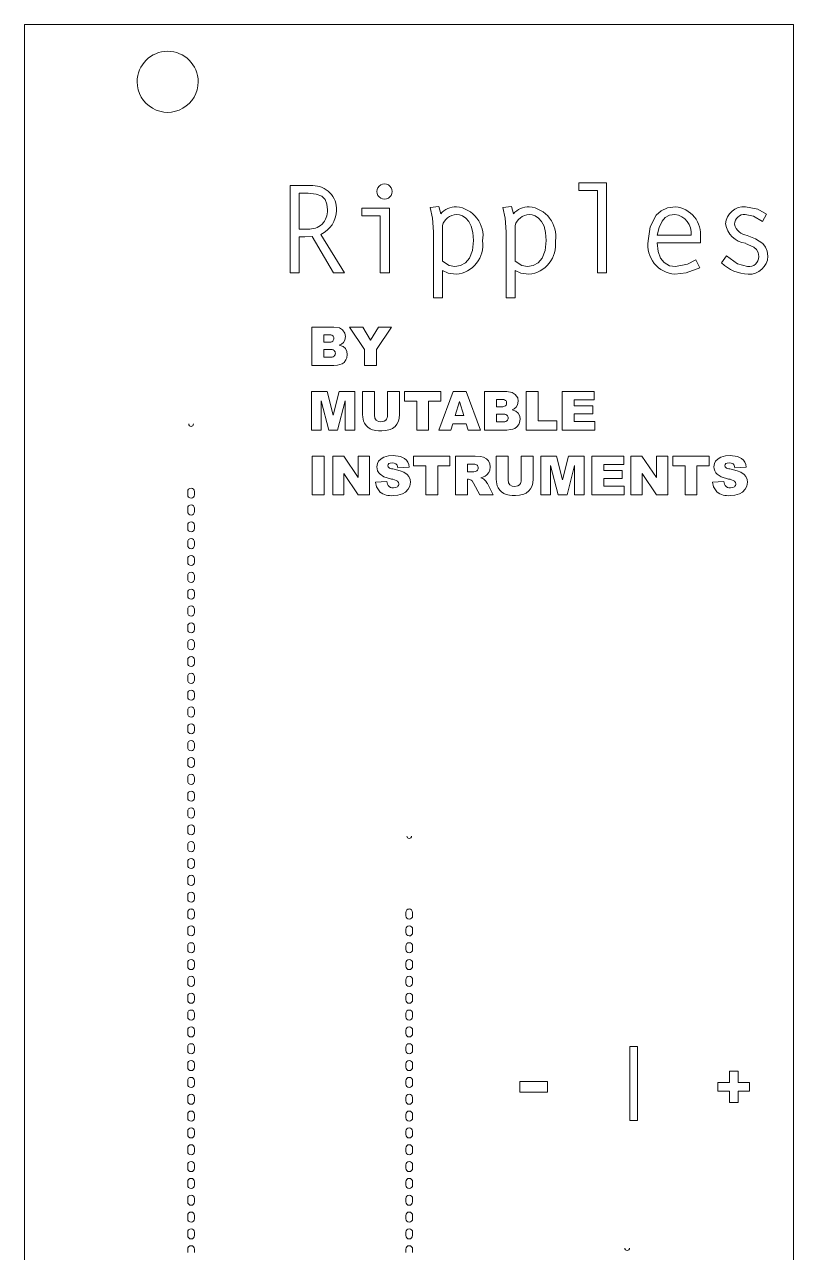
# Model space of a CAD drawing. Header units: millimetres. Extents: x 85 to 125, y -208 to -80.
# Drawn here: x 84.8 to 125.1, y -144.2 to -79.8 of the extents above; entities that cross this region are included whole.
import ezdxf

# ---------------------------------------------------------------- set-up
doc = ezdxf.new("R2010")
doc.units = ezdxf.units.MM

msp = doc.modelspace()

# ---------------------------------------------------------------- linework, layer by layer
at = {"color": 7, "linetype": 'Continuous', "lineweight": 15}
for p, q in [((84.806, -208.329), (84.806, -79.826)), ((84.806, -79.826), (125.107, -79.826)), ((125.107, -79.826), (125.107, -208.329)), ((113.865, -88.126), (115.307, -88.126)), ((113.865, -88.526), (113.865, -88.126)), ((115.307, -88.126), (115.307, -92.839)), ((98.721, -88.266), (99.908, -88.266)), ((98.721, -92.839), (98.721, -88.266)), ((99.197, -88.666), (99.197, -90.54)), ((99.667, -88.666), (99.197, -88.666)), ((114.831, -88.526), (113.865, -88.526)), ((114.831, -92.839), (114.831, -88.526)), ((106.067, -89.416), (106.518, -89.359)), ((106.518, -89.359), (106.62, -89.752)), ((109.878, -89.416), (110.328, -89.359)), ((110.328, -89.359), (110.43, -89.752)), ((102.486, -89.441), (103.928, -89.441)), ((102.486, -89.841), (102.486, -89.441)), ((103.451, -89.841), (102.486, -89.841)), ((103.451, -92.839), (103.451, -89.841)), ((103.928, -89.441), (103.928, -92.839)), ((123.695, -89.765), (123.486, -90.152)), ((99.197, -90.54), (99.648, -90.54)), ((106.232, -94.141), (106.232, -90.692)), ((106.709, -90.362), (106.709, -92.23)), ((110.043, -94.141), (110.043, -90.692)), ((110.519, -90.362), (110.519, -92.23)), ((99.197, -90.946), (99.197, -92.839)), ((100.995, -92.839), (99.883, -90.934)), ((100.34, -90.826), (101.572, -92.839)), ((117.961, -90.864), (119.752, -90.864)), ((120.229, -91.264), (117.967, -91.264)), ((120.229, -91.004), (120.229, -91.264)), ((121.339, -92.318), (121.599, -91.937)), ((119.993, -92.147), (120.197, -92.572)), ((99.197, -92.839), (98.721, -92.839)), ((101.572, -92.839), (100.995, -92.839)), ((103.928, -92.839), (103.451, -92.839)), ((106.709, -92.712), (106.709, -94.141)), ((110.519, -92.712), (110.519, -94.141)), ((115.307, -92.839), (114.831, -92.839)), ((106.709, -94.141), (106.232, -94.141)), ((110.519, -94.141), (110.043, -94.141)), ((99.855, -97.694), (99.855, -95.674)), ((99.855, -95.674), (101.024, -95.674)), ((101.845, -95.674), (102.539, -95.674)), ((102.632, -96.848), (101.845, -95.674)), ((102.539, -95.674), (102.945, -96.356)), ((102.945, -96.356), (103.353, -95.674)), ((104.043, -95.674), (103.258, -96.848)), ((103.353, -95.674), (104.043, -95.674)), ((100.485, -96.083), (100.485, -96.466)), ((100.761, -96.083), (100.485, -96.083)), ((100.485, -96.466), (100.756, -96.466)), ((100.485, -96.851), (100.485, -97.26)), ((100.802, -96.851), (100.485, -96.851)), ((102.632, -97.694), (102.632, -96.848)), ((103.258, -96.848), (103.258, -97.694)), ((100.933, -97.694), (99.855, -97.694)), ((100.485, -97.26), (100.803, -97.26)), ((103.258, -97.694), (102.632, -97.694)), ((99.847, -101.081), (99.847, -99.061)), ((99.847, -99.061), (100.668, -99.061)), ((100.668, -99.061), (100.985, -100.29)), ((100.985, -100.29), (101.299, -99.061)), ((101.299, -99.061), (102.119, -99.061)), ((102.119, -99.061), (102.119, -101.081)), ((102.519, -99.061), (103.142, -99.061)), ((102.519, -100.264), (102.519, -99.061)), ((103.142, -99.061), (103.142, -100.293)), ((103.832, -99.061), (104.455, -99.061)), ((103.832, -100.293), (103.832, -99.061)), ((104.455, -99.061), (104.455, -100.264)), ((104.727, -99.061), (106.624, -99.061)), ((104.727, -99.56), (104.727, -99.061)), ((106.512, -101.081), (107.272, -99.061)), ((106.624, -99.061), (106.624, -99.56)), ((107.272, -99.061), (107.952, -99.061)), ((107.952, -99.061), (108.712, -101.081)), ((108.912, -99.061), (110.08, -99.061)), ((108.912, -101.081), (108.912, -99.061)), ((111.105, -99.061), (111.73, -99.061)), ((111.105, -101.081), (111.105, -99.061)), ((111.73, -99.061), (111.73, -100.584)), ((112.986, -101.081), (112.986, -99.061)), ((112.986, -99.061), (114.659, -99.061)), ((114.659, -99.061), (114.659, -99.492)), ((100.358, -99.54), (100.358, -101.081)), ((100.751, -101.081), (100.358, -99.54)), ((101.608, -99.54), (101.214, -101.081)), ((101.608, -101.081), (101.608, -99.54)), ((105.363, -99.56), (104.727, -99.56)), ((105.363, -101.081), (105.363, -99.56)), ((105.987, -99.56), (105.987, -101.081)), ((106.624, -99.56), (105.987, -99.56)), ((107.604, -99.584), (107.384, -100.311)), ((107.827, -100.311), (107.604, -99.584)), ((109.541, -99.47), (109.541, -99.853)), ((109.817, -99.47), (109.541, -99.47)), ((113.612, -99.492), (113.612, -99.813)), ((114.659, -99.492), (113.612, -99.492)), ((107.384, -100.311), (107.827, -100.311)), ((109.541, -99.853), (109.813, -99.853)), ((109.541, -100.238), (109.541, -100.647)), ((109.858, -100.238), (109.541, -100.238)), ((113.612, -99.813), (114.584, -99.813)), ((113.612, -100.225), (113.612, -100.623)), ((114.584, -100.225), (113.612, -100.225)), ((114.584, -99.813), (114.584, -100.225)), ((107.248, -100.748), (107.15, -101.081)), ((107.957, -100.748), (107.248, -100.748)), ((108.058, -101.081), (107.957, -100.748)), ((109.541, -100.647), (109.86, -100.647)), ((111.73, -100.584), (112.704, -100.584)), ((112.704, -100.584), (112.704, -101.081)), ((113.612, -100.623), (114.69, -100.623)), ((114.69, -100.623), (114.69, -101.081)), ((100.358, -101.081), (99.847, -101.081)), ((101.214, -101.081), (100.751, -101.081)), ((102.119, -101.081), (101.608, -101.081)), ((105.987, -101.081), (105.363, -101.081)), ((107.15, -101.081), (106.512, -101.081)), ((108.712, -101.081), (108.058, -101.081)), ((109.989, -101.081), (108.912, -101.081)), ((112.704, -101.081), (111.105, -101.081)), ((114.69, -101.081), (112.986, -101.081)), ((99.879, -102.447), (100.504, -102.447)), ((99.879, -104.468), (99.879, -102.447)), ((100.504, -102.447), (100.504, -104.468)), ((100.956, -102.447), (101.539, -102.447)), ((100.956, -104.468), (100.956, -102.447)), ((101.539, -102.447), (102.3, -103.565)), ((102.3, -102.447), (102.888, -102.447)), ((102.3, -103.565), (102.3, -102.447)), ((102.888, -102.447), (102.888, -104.468)), ((105.199, -102.447), (107.097, -102.447)), ((105.199, -102.946), (105.199, -102.447)), ((107.097, -102.447), (107.097, -102.946)), ((107.387, -102.447), (108.428, -102.447)), ((107.387, -104.468), (107.387, -102.447)), ((108.014, -102.855), (108.014, -103.266)), ((108.289, -102.855), (108.014, -102.855)), ((109.528, -102.447), (110.15, -102.447)), ((109.528, -103.651), (109.528, -102.447)), ((110.15, -102.447), (110.15, -103.68)), ((110.841, -102.447), (111.464, -102.447)), ((110.841, -103.68), (110.841, -102.447)), ((111.464, -102.447), (111.464, -103.651)), ((111.87, -102.447), (112.691, -102.447)), ((111.87, -104.468), (111.87, -102.447)), ((112.381, -102.927), (112.381, -104.468)), ((112.775, -104.468), (112.381, -102.927)), ((112.691, -102.447), (113.008, -103.677)), ((113.008, -103.677), (113.322, -102.447)), ((113.631, -102.927), (113.238, -104.468)), ((113.322, -102.447), (114.143, -102.447)), ((113.631, -104.468), (113.631, -102.927)), ((114.143, -102.447), (114.143, -104.468)), ((114.539, -102.447), (116.212, -102.447)), ((114.539, -104.468), (114.539, -102.447)), ((115.165, -102.879), (115.165, -103.2)), ((116.212, -102.879), (115.165, -102.879)), ((116.212, -102.447), (116.212, -102.879)), ((116.583, -102.447), (117.166, -102.447)), ((116.583, -104.468), (116.583, -102.447)), ((117.166, -102.447), (117.927, -103.565)), ((117.927, -102.447), (118.515, -102.447)), ((117.927, -103.565), (117.927, -102.447)), ((118.515, -102.447), (118.515, -104.468)), ((118.788, -102.447), (120.685, -102.447)), ((118.788, -102.946), (118.788, -102.447)), ((120.685, -102.447), (120.685, -102.946)), ((101.543, -103.358), (101.543, -104.468)), ((102.3, -104.468), (101.543, -103.358)), ((104.961, -103.015), (104.372, -103.05)), ((105.836, -102.946), (105.199, -102.946)), ((105.836, -104.468), (105.836, -102.946)), ((106.46, -102.946), (106.46, -104.468)), ((107.097, -102.946), (106.46, -102.946)), ((108.014, -103.266), (108.278, -103.266)), ((115.165, -103.2), (116.137, -103.2)), ((116.137, -103.2), (116.137, -103.612)), ((117.17, -103.358), (117.17, -104.468)), ((117.927, -104.468), (117.17, -103.358)), ((119.425, -102.946), (118.788, -102.946)), ((119.425, -104.468), (119.425, -102.946)), ((120.049, -102.946), (120.049, -104.468)), ((120.685, -102.946), (120.049, -102.946)), ((122.626, -103.015), (122.037, -103.05)), ((103.194, -103.799), (103.788, -103.762)), ((108.014, -103.648), (108.014, -104.468)), ((108.07, -103.648), (108.014, -103.648)), ((108.669, -104.468), (108.336, -103.85)), ((109.072, -103.882), (109.375, -104.468)), ((115.165, -103.612), (115.165, -104.01)), ((116.137, -103.612), (115.165, -103.612)), ((115.165, -104.01), (116.243, -104.01)), ((116.243, -104.01), (116.243, -104.468)), ((120.859, -103.799), (121.453, -103.762)), ((93.356, -104.468), (93.356, -104.291)), ((93.709, -104.291), (93.709, -104.468)), ((100.504, -104.468), (99.879, -104.468)), ((101.543, -104.468), (100.956, -104.468)), ((102.888, -104.468), (102.3, -104.468)), ((106.46, -104.468), (105.836, -104.468)), ((108.014, -104.468), (107.387, -104.468)), ((109.375, -104.468), (108.669, -104.468)), ((112.381, -104.468), (111.87, -104.468)), ((113.238, -104.468), (112.775, -104.468)), ((114.143, -104.468), (113.631, -104.468)), ((116.243, -104.468), (114.539, -104.468)), ((117.17, -104.468), (116.583, -104.468)), ((118.515, -104.468), (117.927, -104.468)), ((120.049, -104.468), (119.425, -104.468)), ((93.356, -105.35), (93.356, -105.174)), ((93.709, -105.174), (93.709, -105.35)), ((93.356, -106.232), (93.356, -106.056)), ((93.709, -106.056), (93.709, -106.232)), ((93.356, -107.114), (93.356, -106.938)), ((93.709, -106.938), (93.709, -107.114)), ((93.356, -107.997), (93.356, -107.82)), ((93.709, -107.82), (93.709, -107.997)), ((93.356, -108.879), (93.356, -108.702)), ((93.709, -108.702), (93.709, -108.879)), ((93.356, -109.761), (93.356, -109.585)), ((93.709, -109.585), (93.709, -109.761)), ((93.356, -110.643), (93.356, -110.467)), ((93.709, -110.467), (93.709, -110.643)), ((93.356, -111.526), (93.356, -111.349)), ((93.709, -111.349), (93.709, -111.526)), ((93.356, -112.408), (93.356, -112.231)), ((93.709, -112.231), (93.709, -112.408)), ((93.356, -113.29), (93.356, -113.114)), ((93.709, -113.114), (93.709, -113.29)), ((93.356, -114.172), (93.356, -113.996)), ((93.709, -113.996), (93.709, -114.172)), ((93.356, -115.054), (93.356, -114.878)), ((93.709, -114.878), (93.709, -115.054)), ((93.356, -115.937), (93.356, -115.76)), ((93.709, -115.76), (93.709, -115.937)), ((93.356, -116.819), (93.356, -116.642)), ((93.709, -116.642), (93.709, -116.819)), ((93.356, -117.701), (93.356, -117.524)), ((93.709, -117.524), (93.709, -117.701)), ((93.356, -118.583), (93.356, -118.407)), ((93.709, -118.407), (93.709, -118.583)), ((93.356, -119.465), (93.356, -119.289)), ((93.709, -119.289), (93.709, -119.465)), ((93.356, -120.348), (93.356, -120.171)), ((93.709, -120.171), (93.709, -120.348)), ((93.356, -121.23), (93.356, -121.053)), ((93.709, -121.053), (93.709, -121.23)), ((93.356, -122.112), (93.356, -121.936)), ((93.709, -121.936), (93.709, -122.112)), ((93.356, -122.994), (93.356, -122.818)), ((93.709, -122.818), (93.709, -122.994)), ((93.356, -123.876), (93.356, -123.7)), ((93.709, -123.7), (93.709, -123.876)), ((93.356, -124.759), (93.356, -124.582)), ((93.709, -124.582), (93.709, -124.759)), ((93.356, -125.641), (93.356, -125.464)), ((93.709, -125.464), (93.709, -125.641)), ((93.356, -126.523), (93.356, -126.347)), ((93.709, -126.347), (93.709, -126.523)), ((104.792, -126.523), (104.792, -126.347)), ((105.145, -126.347), (105.145, -126.523)), ((93.356, -127.405), (93.356, -127.229)), ((93.709, -127.229), (93.709, -127.405)), ((104.792, -127.405), (104.792, -127.229)), ((105.145, -127.229), (105.145, -127.405)), ((93.356, -128.287), (93.356, -128.111)), ((93.709, -128.111), (93.709, -128.287)), ((104.792, -128.287), (104.792, -128.111)), ((105.145, -128.111), (105.145, -128.287)), ((93.356, -129.17), (93.356, -128.993)), ((93.709, -128.993), (93.709, -129.17)), ((104.792, -129.17), (104.792, -128.993)), ((105.145, -128.993), (105.145, -129.17)), ((93.356, -130.052), (93.356, -129.875)), ((93.709, -129.875), (93.709, -130.052)), ((104.792, -130.052), (104.792, -129.875)), ((105.145, -129.875), (105.145, -130.052)), ((93.356, -130.934), (93.356, -130.758)), ((93.709, -130.758), (93.709, -130.934)), ((104.792, -130.934), (104.792, -130.758)), ((105.145, -130.758), (105.145, -130.934)), ((93.356, -131.816), (93.356, -131.64)), ((93.709, -131.64), (93.709, -131.816)), ((104.792, -131.816), (104.792, -131.64)), ((105.145, -131.64), (105.145, -131.816)), ((93.356, -132.699), (93.356, -132.522)), ((93.709, -132.522), (93.709, -132.699)), ((104.792, -132.699), (104.792, -132.522)), ((105.145, -132.522), (105.145, -132.699)), ((93.356, -133.581), (93.356, -133.404)), ((93.709, -133.404), (93.709, -133.581)), ((104.792, -133.581), (104.792, -133.404)), ((105.145, -133.404), (105.145, -133.581)), ((116.93, -133.377), (116.534, -133.377)), ((116.534, -133.377), (116.534, -137.254)), ((116.93, -137.254), (116.93, -133.377)), ((93.356, -134.463), (93.356, -134.287)), ((93.709, -134.287), (93.709, -134.463)), ((104.792, -134.463), (104.792, -134.287)), ((105.145, -134.287), (105.145, -134.463)), ((121.749, -134.663), (122.204, -134.663)), ((121.749, -135.26), (121.749, -134.663)), ((122.204, -134.663), (122.204, -135.26)), ((93.356, -135.345), (93.356, -135.169)), ((93.709, -135.169), (93.709, -135.345)), ((104.792, -135.345), (104.792, -135.169)), ((105.145, -135.169), (105.145, -135.345)), ((110.77, -135.77), (110.77, -135.206)), ((110.77, -135.206), (112.209, -135.206)), ((112.209, -135.206), (112.209, -135.77)), ((121.148, -135.26), (121.749, -135.26)), ((121.148, -135.716), (121.148, -135.26)), ((121.749, -135.716), (121.148, -135.716)), ((121.749, -136.313), (121.749, -135.716)), ((122.204, -135.26), (122.802, -135.26)), ((122.204, -135.716), (122.204, -136.313)), ((122.802, -135.716), (122.204, -135.716)), ((122.802, -135.26), (122.802, -135.716)), ((93.356, -136.227), (93.356, -136.051)), ((93.709, -136.051), (93.709, -136.227)), ((104.792, -136.227), (104.792, -136.051)), ((105.145, -136.051), (105.145, -136.227)), ((112.209, -135.77), (110.77, -135.77)), ((122.204, -136.313), (121.749, -136.313)), ((93.356, -137.11), (93.356, -136.933)), ((93.709, -136.933), (93.709, -137.11)), ((104.792, -137.11), (104.792, -136.933)), ((105.145, -136.933), (105.145, -137.11)), ((116.534, -137.254), (116.93, -137.254)), ((93.356, -137.992), (93.356, -137.815)), ((93.709, -137.815), (93.709, -137.992)), ((104.792, -137.992), (104.792, -137.815)), ((105.145, -137.815), (105.145, -137.992)), ((93.356, -138.874), (93.356, -138.697)), ((93.709, -138.697), (93.709, -138.874)), ((104.792, -138.874), (104.792, -138.697)), ((105.145, -138.697), (105.145, -138.874)), ((93.356, -139.756), (93.356, -139.58)), ((93.709, -139.58), (93.709, -139.756)), ((104.792, -139.756), (104.792, -139.58)), ((105.145, -139.58), (105.145, -139.756)), ((93.356, -140.638), (93.356, -140.462)), ((93.709, -140.462), (93.709, -140.638)), ((104.792, -140.638), (104.792, -140.462)), ((105.145, -140.462), (105.145, -140.638)), ((93.356, -141.521), (93.356, -141.344)), ((93.709, -141.344), (93.709, -141.521)), ((104.792, -141.521), (104.792, -141.344)), ((105.145, -141.344), (105.145, -141.521)), ((93.356, -142.403), (93.356, -142.226)), ((93.709, -142.226), (93.709, -142.403)), ((104.792, -142.403), (104.792, -142.226)), ((105.145, -142.226), (105.145, -142.403)), ((93.356, -143.285), (93.356, -143.109)), ((93.709, -143.109), (93.709, -143.285)), ((104.792, -143.285), (104.792, -143.109)), ((105.145, -143.109), (105.145, -143.285)), ((93.356, -144.167), (93.356, -143.991)), ((93.709, -143.991), (93.709, -144.167)), ((104.792, -144.167), (104.792, -143.991)), ((105.145, -143.991), (105.145, -144.167))]:
    msp.add_line(p, q, dxfattribs=at)
at = {"color": 7, "linetype": 'Continuous', "lineweight": 15, "flags": 128}
for points in [[(100.677, -89.536), (100.649, -89.231), (100.558, -88.995), (100.394, -88.825), (100.096, -88.705), (99.667, -88.666)], [(106.232, -90.692), (106.193, -89.97), (106.067, -89.416)], [(110.043, -90.692), (110.003, -89.97), (109.878, -89.416)], [(117.491, -91.162), (117.592, -90.433), (117.913, -89.817), (118.177, -89.581), (118.511, -89.426), (118.92, -89.371)], [(122.596, -89.371), (123.244, -89.503), (123.695, -89.765)], [(108.341, -91.143), (108.309, -90.725), (108.223, -90.397), (108.096, -90.149), (107.942, -89.973), (107.768, -89.853), (107.597, -89.79), (107.446, -89.771)], [(112.151, -91.143), (112.119, -90.725), (112.033, -90.397), (111.906, -90.149), (111.752, -89.973), (111.578, -89.853), (111.408, -89.79), (111.256, -89.771)], [(118.882, -89.771), (118.611, -89.813), (118.391, -89.935), (118.218, -90.131), (118.066, -90.453), (117.961, -90.864)], [(123.486, -90.152), (123.006, -89.866), (122.578, -89.771)], [(99.883, -90.934), (99.499, -90.941), (99.197, -90.946)], [(107.357, -92.509), (107.654, -92.459), (107.912, -92.311), (108.119, -92.069), (108.283, -91.667), (108.341, -91.143)], [(111.167, -92.509), (111.464, -92.459), (111.722, -92.311), (111.929, -92.069), (112.093, -91.667), (112.151, -91.143)], [(117.967, -91.264), (118.021, -91.724), (118.145, -92.066), (118.329, -92.302), (118.607, -92.461), (118.933, -92.509)], [(123.295, -91.988), (123.26, -91.771), (123.165, -91.608), (123.024, -91.487), (122.59, -91.29)], [(122.679, -90.877), (123.121, -91.057), (123.497, -91.306), (123.642, -91.482), (123.737, -91.701), (123.772, -91.969)], [(121.599, -91.937), (122.172, -92.367), (122.705, -92.509)], [(106.709, -92.23), (107.055, -92.444), (107.357, -92.509)], [(110.519, -92.23), (110.866, -92.444), (111.167, -92.509)], [(120.197, -92.572), (119.485, -92.833), (118.895, -92.909)], [(118.933, -92.509), (119.551, -92.374), (119.993, -92.147)], [(107.433, -92.909), (107.015, -92.846), (106.709, -92.712)], [(111.243, -92.909), (110.825, -92.846), (110.519, -92.712)], [(101.024, -95.674), (101.308, -95.719), (101.472, -95.819)], [(101.472, -95.819), (101.598, -96.002), (101.629, -96.177)], [(101.517, -96.484), (101.412, -96.569), (101.299, -96.619)], [(101.629, -96.177), (101.594, -96.362), (101.517, -96.484)], [(101.299, -96.619), (101.507, -96.702), (101.62, -96.799)], [(101.62, -96.799), (101.703, -96.963), (101.722, -97.12)], [(101.722, -97.12), (101.7, -97.286), (101.649, -97.402)], [(101.213, -97.667), (101.021, -97.689), (100.933, -97.694)], [(101.45, -97.601), (101.337, -97.644), (101.213, -97.667)], [(101.649, -97.402), (101.551, -97.526), (101.45, -97.601)], [(110.08, -99.061), (110.365, -99.106), (110.529, -99.205)], [(110.529, -99.205), (110.655, -99.389), (110.685, -99.564)], [(110.685, -99.564), (110.65, -99.748), (110.573, -99.871)], [(102.577, -100.606), (102.53, -100.404), (102.519, -100.264)], [(103.142, -100.293), (103.171, -100.455), (103.233, -100.551)], [(104.455, -100.264), (104.438, -100.459), (104.399, -100.602)], [(110.573, -99.871), (110.468, -99.956), (110.356, -100.006)], [(110.356, -100.006), (110.563, -100.088), (110.676, -100.186)], [(110.676, -100.186), (110.759, -100.349), (110.779, -100.506)], [(102.71, -100.839), (102.62, -100.71), (102.577, -100.606)], [(102.924, -101.013), (102.799, -100.928), (102.71, -100.839)], [(103.216, -101.095), (103.038, -101.059), (102.924, -101.013)], [(103.233, -100.551), (103.358, -100.626), (103.488, -100.644)], [(103.488, -100.644), (103.647, -100.615), (103.741, -100.553)], [(104.224, -100.881), (104.087, -100.992), (103.974, -101.048)], [(104.399, -100.602), (104.317, -100.768), (104.224, -100.881)], [(110.506, -100.987), (110.393, -101.03), (110.269, -101.053)], [(110.706, -100.789), (110.607, -100.913), (110.506, -100.987)], [(110.779, -100.506), (110.756, -100.672), (110.706, -100.789)], [(103.537, -101.115), (103.364, -101.109), (103.216, -101.095)], [(103.974, -101.048), (103.748, -101.102), (103.537, -101.115)], [(110.269, -101.053), (110.077, -101.076), (109.989, -101.081)], [(103.27, -103.004), (103.298, -102.835), (103.36, -102.71)], [(103.36, -102.71), (103.49, -102.574), (103.632, -102.492)], [(103.632, -102.492), (103.877, -102.428), (104.129, -102.413)], [(104.067, -102.789), (103.961, -102.804), (103.903, -102.835)], [(104.274, -102.851), (104.172, -102.801), (104.067, -102.789)], [(104.129, -102.413), (104.505, -102.458), (104.719, -102.557)], [(104.372, -103.05), (104.33, -102.92), (104.274, -102.851)], [(108.428, -102.447), (108.709, -102.463), (108.87, -102.497)], [(108.87, -102.497), (109.023, -102.579), (109.117, -102.681)], [(109.117, -102.681), (109.192, -102.85), (109.211, -103.008)], [(120.935, -103.004), (120.963, -102.835), (121.025, -102.71)], [(121.025, -102.71), (121.155, -102.574), (121.297, -102.492)], [(121.297, -102.492), (121.542, -102.428), (121.793, -102.413)], [(121.731, -102.789), (121.626, -102.804), (121.567, -102.835)], [(121.939, -102.851), (121.837, -102.801), (121.731, -102.789)], [(121.793, -102.413), (122.169, -102.458), (122.384, -102.557)], [(122.037, -103.05), (121.995, -102.92), (121.939, -102.851)], [(104.032, -103.639), (103.646, -103.517), (103.446, -103.394)], [(104.102, -103.109), (104.488, -103.208), (104.689, -103.287)], [(104.689, -103.287), (104.857, -103.402), (104.946, -103.511)], [(104.946, -103.511), (105.011, -103.671), (105.027, -103.81)], [(108.278, -103.266), (108.351, -103.257), (108.443, -103.238)], [(108.443, -103.238), (108.505, -103.212), (108.544, -103.175)], [(108.544, -103.175), (108.576, -103.113), (108.584, -103.058)], [(108.942, -103.496), (108.834, -103.545), (108.722, -103.576)], [(108.722, -103.576), (108.828, -103.618), (108.885, -103.651)], [(109.139, -103.298), (109.042, -103.421), (108.942, -103.496)], [(109.211, -103.008), (109.188, -103.182), (109.139, -103.298)], [(121.697, -103.639), (121.311, -103.517), (121.111, -103.394)], [(121.767, -103.109), (122.153, -103.208), (122.354, -103.287)], [(122.354, -103.287), (122.522, -103.402), (122.611, -103.511)], [(122.611, -103.511), (122.676, -103.671), (122.692, -103.81)], [(103.419, -104.304), (103.251, -104.048), (103.194, -103.799)], [(103.788, -103.762), (103.822, -103.903), (103.867, -103.983)], [(104.142, -104.105), (104.273, -104.086), (104.348, -104.043)], [(104.421, -103.897), (104.399, -103.814), (104.352, -103.757)], [(104.92, -104.169), (104.772, -104.327), (104.619, -104.417)], [(105.027, -103.81), (104.993, -104.018), (104.92, -104.169)], [(108.223, -103.695), (108.141, -103.657), (108.07, -103.648)], [(108.336, -103.85), (108.269, -103.742), (108.223, -103.695)], [(108.885, -103.651), (108.933, -103.696), (108.985, -103.757)], [(108.985, -103.757), (109.044, -103.836), (109.072, -103.882)], [(109.585, -103.993), (109.539, -103.791), (109.528, -103.651)], [(109.718, -104.225), (109.629, -104.097), (109.585, -103.993)], [(109.933, -104.399), (109.808, -104.315), (109.718, -104.225)], [(110.15, -103.68), (110.179, -103.842), (110.242, -103.938)], [(110.242, -103.938), (110.367, -104.013), (110.496, -104.031)], [(110.496, -104.031), (110.655, -104.002), (110.749, -103.939)], [(111.408, -103.989), (111.326, -104.155), (111.233, -104.267)], [(111.464, -103.651), (111.446, -103.845), (111.408, -103.989)], [(121.084, -104.304), (120.916, -104.048), (120.859, -103.799)], [(121.453, -103.762), (121.487, -103.903), (121.532, -103.983)], [(121.807, -104.105), (121.938, -104.086), (122.013, -104.043)], [(122.086, -103.897), (122.064, -103.814), (122.017, -103.757)], [(122.584, -104.169), (122.437, -104.327), (122.284, -104.417)], [(122.692, -103.81), (122.658, -104.018), (122.584, -104.169)], [(104.619, -104.417), (104.372, -104.486), (104.133, -104.502)], [(110.224, -104.481), (110.047, -104.446), (109.933, -104.399)], [(110.546, -104.502), (110.372, -104.496), (110.224, -104.481)], [(110.983, -104.435), (110.756, -104.489), (110.546, -104.502)], [(111.233, -104.267), (111.096, -104.379), (110.983, -104.435)], [(122.284, -104.417), (122.036, -104.486), (121.798, -104.502)]]:
    msp.add_lwpolyline(points, dxfattribs=at)
at = {"color": 7, "linetype": 'Continuous', "lineweight": 15}
for centre, radius, start, end in [((92.306, -82.826), 1.6, 0.00039, 179.99961), ((92.306, -82.826), 1.6, 179.99607, 0.00393), ((99.93, -89.491), 1.225, 356.68917, 91.01946), ((103.674, -88.575), 0.4, 359.67455, 180.32545), ((103.674, -88.579), 0.4, 179.68064, 0.31936), ((107.423, -90.407), 1.036, 88.41485, 140.81758), ((107.281, -90.917), 1.556, 350.94195, 83.70047), ((111.233, -90.407), 1.036, 88.40859, 140.82384), ((111.091, -90.917), 1.556, 350.94195, 83.70047), ((118.775, -90.828), 1.464, 353.10545, 84.32026), ((122.525, -90.349), 0.98, 85.83476, 175.20631), ((99.744, -89.609), 0.936, 264.08718, 4.47565), ((99.756, -89.556), 1.397, 294.71807, 359.78149), ((107.49, -90.581), 0.811, 93.11389, 164.32975), ((111.3, -90.581), 0.811, 93.13284, 164.33695), ((118.763, -90.759), 0.995, 353.96669, 83.10575), ((122.556, -90.302), 0.531, 87.6562, 178.2576), ((122.757, -90.077), 1.223, 188.90409, 262.15718), ((122.77, -90.118), 0.764, 192.6693, 263.15988), ((107.286, -91.371), 1.545, 275.43868, 7.75894), ((111.097, -91.371), 1.545, 275.44468, 7.75294), ((119.007, -91.382), 1.532, 171.77369, 265.80178), ((122.764, -91.981), 0.532, 263.6301, 359.20396), ((122.777, -91.914), 0.997, 267.68233, 356.80618), ((122.815, -90.774), 2.136, 226.28113, 267.87863), ((100.796, -96.19), 0.279, 261.86657, 305.93155), ((100.794, -96.374), 0.293, 55.49647, 96.52436), ((100.841, -96.263), 0.176, 357.46047, 47.61643), ((100.836, -96.284), 0.181, 312.9819, 4.07222), ((100.841, -97.196), 0.348, 56.83036, 96.4777), ((100.917, -97.044), 0.18, 358.33984, 50.54807), ((100.905, -97.058), 0.192, 310.89847, 2.51843), ((100.845, -96.947), 0.316, 262.36824, 305.86759), ((109.85, -99.761), 0.293, 55.50761, 96.51321), ((109.898, -99.649), 0.176, 357.38914, 47.68776), ((109.893, -99.671), 0.181, 312.88969, 4.16444), ((103.488, -100.317), 0.345, 317.04451, 4.04358), ((109.852, -99.577), 0.279, 261.89047, 305.90766), ((109.897, -100.584), 0.348, 56.87447, 96.4336), ((109.974, -100.431), 0.179, 358.27263, 50.61528), ((93.533, -100.756), 0.125, 180, 0), ((109.902, -100.333), 0.316, 262.36824, 305.86759), ((109.961, -100.445), 0.192, 310.89847, 2.51843), ((103.99, -102.948), 0.143, 127.89465, 179.82197), ((104.349, -103.045), 0.613, 2.82344, 52.82849), ((108.332, -103.207), 0.354, 57.63307, 97.0223), ((108.394, -103.048), 0.189, 357.03601, 47.82998), ((121.655, -102.948), 0.143, 127.89465, 179.82197), ((122.014, -103.045), 0.613, 2.82344, 52.82849), ((103.765, -103.015), 0.495, 178.74512, 229.92906), ((103.958, -102.945), 0.111, 181.43318, 233.85877), ((104.151, -102.641), 0.471, 236.78338, 264.10012), ((121.43, -103.015), 0.495, 178.74512, 229.92906), ((121.623, -102.945), 0.111, 181.43318, 233.85877), ((121.816, -102.641), 0.471, 236.78338, 264.10012), ((93.532, -104.291), 0.176, 89.94243, 180.05757), ((93.533, -104.291), 0.176, 359.97892, 90.07834), ((104.123, -103.778), 0.328, 218.62644, 273.39543), ((103.945, -104.373), 0.738, 56.54511, 83.21131), ((104.23, -103.893), 0.191, 308.41017, 358.67717), ((110.497, -103.704), 0.345, 317.04451, 4.04358), ((121.788, -103.778), 0.328, 218.62644, 273.39543), ((121.61, -104.373), 0.738, 56.54511, 83.21131), ((121.894, -103.893), 0.191, 308.41017, 358.67717), ((93.532, -104.468), 0.176, 179.94226, 270.05774), ((93.533, -104.468), 0.176, 269.92695, 0.01579), ((103.997, -103.607), 0.906, 230.31708, 278.61188), ((121.662, -103.607), 0.906, 230.31708, 278.61188), ((93.532, -105.173), 0.176, 89.94243, 180.05757), ((93.533, -105.35), 0.176, 179.93286, 270.00987), ((93.533, -105.174), 0.176, 359.97892, 90.07834), ((93.533, -105.35), 0.176, 269.9695, 0.03051), ((93.532, -106.056), 0.176, 89.94243, 180.05757), ((93.533, -106.056), 0.176, 359.97892, 90.07834), ((93.532, -106.232), 0.176, 179.94835, 270.05165), ((93.532, -106.938), 0.176, 89.94835, 180.05165), ((93.533, -106.232), 0.176, 269.93287, 0.00987), ((93.533, -106.938), 0.176, 359.98501, 90.07226), ((93.533, -107.115), 0.176, 179.93286, 270.00987), ((93.533, -107.114), 0.176, 269.9695, 0.03051), ((93.532, -107.82), 0.176, 89.96135, 180.09592), ((93.532, -107.997), 0.176, 179.94226, 270.05774), ((93.533, -107.82), 0.176, 359.94517, 90.05483), ((93.533, -107.997), 0.176, 269.92695, 0.01579), ((93.532, -108.702), 0.176, 89.94243, 180.05757), ((93.533, -108.702), 0.176, 359.97892, 90.07834), ((93.532, -108.879), 0.176, 179.90246, 270.04027), ((93.533, -108.879), 0.176, 269.93992, 0.06008), ((93.532, -109.584), 0.176, 89.95543, 180.10183), ((93.532, -109.761), 0.176, 179.94226, 270.05774), ((93.533, -109.585), 0.176, 359.93909, 90.06091), ((93.533, -109.761), 0.176, 269.92695, 0.01579), ((93.532, -110.467), 0.176, 89.94243, 180.05757), ((93.532, -110.643), 0.176, 179.90854, 270.03419), ((93.533, -110.467), 0.176, 359.97892, 90.07834), ((93.533, -110.643), 0.176, 269.94584, 0.05416), ((93.533, -111.349), 0.176, 89.98501, 180.07226), ((93.533, -111.349), 0.176, 359.96949, 90.0305), ((93.532, -111.526), 0.176, 179.94835, 270.05165), ((93.533, -111.526), 0.176, 269.93287, 0.00987), ((93.532, -112.231), 0.176, 89.94835, 180.05165), ((93.532, -112.408), 0.176, 179.94226, 270.05774), ((93.533, -112.231), 0.176, 359.98501, 90.07226), ((93.533, -112.408), 0.176, 269.92695, 0.01579), ((93.533, -113.113), 0.176, 89.99093, 180.06634), ((93.533, -113.113), 0.176, 359.97558, 90.02442), ((93.532, -113.29), 0.176, 179.94226, 270.05774), ((93.532, -113.995), 0.176, 89.94243, 180.05757), ((93.533, -113.29), 0.176, 269.92695, 0.01579), ((93.533, -113.996), 0.176, 359.97892, 90.07834), ((93.532, -114.172), 0.176, 179.94226, 270.05774), ((93.533, -114.172), 0.176, 269.92695, 0.01579), ((93.532, -114.878), 0.176, 89.94243, 180.05757), ((93.532, -115.054), 0.176, 179.94226, 270.05774), ((93.533, -114.878), 0.176, 359.97892, 90.07834), ((93.533, -115.054), 0.176, 269.92695, 0.01579), ((93.532, -115.76), 0.176, 89.94243, 180.05757), ((93.533, -115.76), 0.176, 359.97892, 90.07834), ((93.532, -115.937), 0.176, 179.94835, 270.05165), ((93.533, -115.937), 0.176, 269.93287, 0.00987), ((93.532, -116.642), 0.176, 89.94835, 180.05165), ((93.533, -116.819), 0.176, 179.93286, 270.00987), ((93.533, -116.642), 0.176, 359.98501, 90.07226), ((93.533, -116.819), 0.176, 269.9695, 0.03051), ((93.532, -117.524), 0.176, 89.94835, 180.05165), ((93.532, -117.701), 0.176, 179.94226, 270.05774), ((93.533, -117.524), 0.176, 359.98501, 90.07226), ((93.533, -117.701), 0.176, 269.92695, 0.01579), ((93.532, -118.407), 0.176, 89.94243, 180.05757), ((93.533, -118.407), 0.176, 359.97892, 90.07834), ((93.533, -118.583), 0.176, 179.93286, 270.00987), ((93.533, -118.583), 0.176, 269.9695, 0.03051), ((93.532, -119.289), 0.176, 89.95543, 180.10183), ((93.532, -119.466), 0.176, 179.94226, 270.05774), ((93.533, -119.289), 0.176, 359.93909, 90.06091), ((93.533, -119.465), 0.176, 269.92695, 0.01579), ((93.532, -120.171), 0.176, 89.94243, 180.05757), ((93.533, -120.171), 0.176, 359.97892, 90.07834), ((93.532, -120.348), 0.176, 179.90854, 270.03419), ((93.532, -121.053), 0.176, 89.95543, 180.10183), ((93.533, -120.348), 0.176, 269.94584, 0.05416), ((93.533, -121.053), 0.176, 359.93909, 90.06091), ((93.532, -121.23), 0.176, 179.94835, 270.05165), ((93.533, -121.23), 0.176, 269.93287, 0.00987), ((93.532, -121.935), 0.176, 89.94835, 180.05165), ((93.532, -122.112), 0.176, 179.90246, 270.04027), ((93.533, -121.935), 0.176, 359.98501, 90.07226), ((93.533, -122.112), 0.176, 269.93992, 0.06008), ((93.532, -122.818), 0.176, 89.96135, 180.09592), ((93.533, -122.818), 0.176, 359.94517, 90.05483), ((104.968, -122.347), 0.125, 180, 0), ((93.532, -122.994), 0.176, 179.94226, 270.05774), ((93.532, -123.7), 0.176, 89.94243, 180.05757), ((93.533, -122.994), 0.176, 269.92695, 0.01579), ((93.533, -123.7), 0.176, 359.97892, 90.07834), ((93.532, -123.877), 0.176, 179.90246, 270.04027), ((93.533, -123.877), 0.176, 269.93992, 0.06008), ((93.533, -124.582), 0.176, 89.98501, 180.07226), ((93.532, -124.759), 0.176, 179.94226, 270.05774), ((93.533, -124.582), 0.176, 359.96949, 90.0305), ((93.533, -124.759), 0.176, 269.92695, 0.01579), ((93.532, -125.464), 0.176, 89.94243, 180.05757), ((93.533, -125.464), 0.176, 359.97892, 90.07834), ((93.532, -125.641), 0.176, 179.94835, 270.05165), ((93.533, -125.641), 0.176, 269.93287, 0.00987), ((93.533, -126.346), 0.176, 89.98241, 180.06341), ((93.532, -126.523), 0.176, 179.94226, 270.05774), ((93.533, -126.347), 0.176, 359.97746, 90.03399), ((93.533, -126.523), 0.176, 269.92695, 0.01579), ((104.968, -126.347), 0.176, 89.90514, 180.03764), ((104.968, -126.523), 0.176, 179.96022, 270.14282), ((104.968, -126.346), 0.176, 359.9349, 90.01928), ((104.969, -126.523), 0.176, 269.93635, 0.06366), ((93.532, -127.229), 0.176, 89.94835, 180.05165), ((93.533, -127.229), 0.176, 359.98501, 90.07226), ((104.968, -127.229), 0.176, 89.87114, 180.02583), ((104.969, -127.229), 0.176, 359.94243, 90.05757), ((93.532, -127.405), 0.176, 179.94226, 270.05774), ((93.532, -128.111), 0.176, 89.94243, 180.05757), ((93.533, -127.405), 0.176, 269.92695, 0.01579), ((93.533, -128.111), 0.176, 359.97892, 90.07834), ((104.968, -127.405), 0.176, 179.96022, 270.14282), ((104.968, -128.111), 0.176, 89.86522, 180.03174), ((104.969, -127.406), 0.176, 269.93635, 0.06366), ((104.969, -128.111), 0.176, 359.93634, 90.06365), ((93.532, -128.288), 0.176, 179.94226, 270.05774), ((93.533, -128.287), 0.176, 269.92695, 0.01579), ((104.968, -128.288), 0.176, 179.96022, 270.14282), ((104.969, -128.288), 0.176, 269.93635, 0.06366), ((93.532, -128.993), 0.176, 89.94243, 180.05757), ((93.532, -129.17), 0.176, 179.94226, 270.05774), ((93.533, -128.993), 0.176, 359.97892, 90.07834), ((93.533, -129.17), 0.176, 269.92695, 0.01579), ((104.968, -128.993), 0.176, 89.86522, 180.03174), ((104.968, -129.17), 0.176, 179.96022, 270.14282), ((104.969, -128.993), 0.176, 359.93634, 90.06365), ((104.969, -129.17), 0.176, 269.93635, 0.06366), ((93.532, -129.875), 0.176, 89.94243, 180.05757), ((93.533, -129.875), 0.176, 359.97892, 90.07834), ((104.968, -129.875), 0.176, 89.86522, 180.03174), ((104.969, -129.875), 0.176, 359.93634, 90.06365), ((93.533, -130.052), 0.176, 179.93895, 270.00379), ((93.532, -130.757), 0.176, 89.94243, 180.05757), ((93.533, -130.052), 0.176, 269.97541, 0.02459), ((93.533, -130.758), 0.176, 359.97892, 90.07834), ((104.968, -130.052), 0.176, 179.95683, 270.08894), ((104.968, -130.757), 0.176, 89.86522, 180.03174), ((104.968, -130.052), 0.176, 269.98484, 0.07243), ((104.969, -130.757), 0.176, 359.93634, 90.06365), ((93.532, -130.934), 0.176, 179.94835, 270.05165), ((93.533, -130.934), 0.176, 269.93287, 0.00987), ((104.968, -130.934), 0.176, 179.96629, 270.13674), ((104.969, -130.934), 0.176, 269.94226, 0.05774), ((93.532, -131.64), 0.176, 89.94835, 180.05165), ((93.533, -131.816), 0.176, 179.93286, 270.00987), ((93.533, -131.64), 0.176, 359.98501, 90.07226), ((93.533, -131.816), 0.176, 269.9695, 0.03051), ((104.968, -131.64), 0.176, 89.87114, 180.02583), ((104.968, -131.816), 0.176, 179.95076, 270.09501), ((104.969, -131.64), 0.176, 359.94243, 90.05757), ((104.968, -131.816), 0.176, 269.97892, 0.07834), ((93.532, -132.522), 0.176, 89.96135, 180.09592), ((93.533, -132.522), 0.176, 359.94517, 90.05483), ((104.968, -132.522), 0.176, 89.88411, 180.07012), ((104.969, -132.522), 0.176, 359.90263, 90.0401), ((93.532, -132.699), 0.176, 179.94226, 270.05774), ((93.533, -132.699), 0.176, 269.92695, 0.01579), ((104.968, -132.699), 0.176, 179.96022, 270.14282), ((104.969, -132.699), 0.176, 269.93635, 0.06366), ((93.532, -133.404), 0.176, 89.94243, 180.05757), ((93.532, -133.581), 0.176, 179.90246, 270.04027), ((93.533, -133.404), 0.176, 359.97892, 90.07834), ((93.533, -133.581), 0.176, 269.93992, 0.06008), ((104.968, -133.404), 0.176, 89.86522, 180.03174), ((104.968, -133.581), 0.176, 179.92039, 270.12538), ((104.969, -133.404), 0.176, 359.93634, 90.06365), ((104.969, -133.581), 0.176, 269.94935, 0.10792), ((93.532, -134.286), 0.176, 89.95543, 180.10183), ((93.532, -134.463), 0.176, 179.94226, 270.05774), ((93.533, -134.286), 0.176, 359.93909, 90.06091), ((93.533, -134.463), 0.176, 269.92695, 0.01579), ((104.968, -134.286), 0.176, 89.8782, 180.07603), ((104.968, -134.463), 0.176, 179.96022, 270.14282), ((104.969, -134.286), 0.176, 359.89655, 90.04618), ((104.969, -134.463), 0.176, 269.93635, 0.06366), ((93.532, -135.168), 0.176, 89.94243, 180.05757), ((93.533, -135.169), 0.176, 359.97892, 90.07834), ((104.968, -135.169), 0.176, 89.86522, 180.03174), ((104.969, -135.168), 0.176, 359.93634, 90.06365), ((93.532, -135.345), 0.176, 179.90854, 270.03419), ((93.533, -135.345), 0.176, 269.94584, 0.05416), ((104.968, -135.345), 0.176, 179.92646, 270.11931), ((104.969, -135.345), 0.176, 269.95527, 0.102), ((93.533, -136.051), 0.176, 89.98501, 180.07226), ((93.532, -136.228), 0.176, 179.94835, 270.05165), ((93.533, -136.051), 0.176, 359.96949, 90.0305), ((93.533, -136.227), 0.176, 269.93287, 0.00987), ((104.968, -136.051), 0.176, 89.90774, 180.04649), ((104.968, -136.227), 0.176, 179.96629, 270.13674), ((104.968, -136.051), 0.176, 359.92695, 90.01578), ((104.969, -136.228), 0.176, 269.94226, 0.05774), ((93.532, -136.933), 0.176, 89.94835, 180.05165), ((93.533, -136.933), 0.176, 359.98501, 90.07226), ((104.968, -136.933), 0.176, 89.87114, 180.02583), ((104.969, -136.933), 0.176, 359.94243, 90.05757), ((93.532, -137.11), 0.176, 179.94226, 270.05774), ((93.533, -137.815), 0.176, 89.98501, 180.07226), ((93.533, -137.11), 0.176, 269.92695, 0.01579), ((93.533, -137.815), 0.176, 359.96949, 90.0305), ((104.968, -137.11), 0.176, 179.96022, 270.14282), ((104.968, -137.815), 0.176, 89.90774, 180.04649), ((104.969, -137.11), 0.176, 269.93635, 0.06366), ((104.968, -137.815), 0.176, 359.92695, 90.01578), ((93.532, -137.992), 0.176, 179.94226, 270.05774), ((93.533, -137.992), 0.176, 269.92695, 0.01579), ((104.968, -137.992), 0.176, 179.96022, 270.14282), ((104.969, -137.992), 0.176, 269.93635, 0.06366), ((93.532, -138.697), 0.176, 89.94243, 180.05757), ((93.532, -138.874), 0.176, 179.94226, 270.05774), ((93.533, -138.697), 0.176, 359.97892, 90.07834), ((93.533, -138.874), 0.176, 269.92695, 0.01579), ((104.968, -138.697), 0.176, 89.86522, 180.03174), ((104.968, -138.874), 0.176, 179.96022, 270.14282), ((104.969, -138.697), 0.176, 359.93634, 90.06365), ((104.969, -138.874), 0.176, 269.93635, 0.06366), ((93.532, -139.58), 0.176, 89.94243, 180.05757), ((93.533, -139.58), 0.176, 359.97892, 90.07834), ((104.968, -139.58), 0.176, 89.86522, 180.03174), ((104.969, -139.58), 0.176, 359.93634, 90.06365), ((93.532, -139.756), 0.176, 179.94835, 270.05165), ((93.533, -139.756), 0.176, 269.93287, 0.00987), ((104.968, -139.756), 0.176, 179.96629, 270.13674), ((104.969, -139.756), 0.176, 269.94226, 0.05774), ((93.532, -140.462), 0.176, 89.94243, 180.05757), ((93.532, -140.639), 0.176, 179.94835, 270.05165), ((93.533, -140.462), 0.176, 359.97892, 90.07834), ((93.533, -140.638), 0.176, 269.93287, 0.00987), ((104.968, -140.462), 0.176, 89.86522, 180.03174), ((104.968, -140.639), 0.176, 179.96629, 270.13674), ((104.969, -140.462), 0.176, 359.93634, 90.06365), ((104.969, -140.639), 0.176, 269.94226, 0.05774), ((93.532, -141.344), 0.176, 89.94835, 180.05165), ((93.533, -141.521), 0.176, 179.93286, 270.00987), ((93.533, -141.344), 0.176, 359.98501, 90.07226), ((93.533, -141.521), 0.176, 269.9695, 0.03051), ((104.968, -141.344), 0.176, 89.87114, 180.02583), ((104.968, -141.521), 0.176, 179.95076, 270.09501), ((104.969, -141.344), 0.176, 359.94243, 90.05757), ((104.968, -141.521), 0.176, 269.97892, 0.07834), ((93.532, -142.226), 0.176, 89.94835, 180.05165), ((93.533, -142.226), 0.176, 359.98501, 90.07226), ((104.968, -142.226), 0.176, 89.87114, 180.02583), ((104.969, -142.226), 0.176, 359.94243, 90.05757), ((93.532, -142.403), 0.176, 179.94226, 270.05774), ((93.533, -142.403), 0.176, 269.92695, 0.01579), ((104.968, -142.403), 0.176, 179.96022, 270.14282), ((104.969, -142.403), 0.176, 269.93635, 0.06366), ((93.532, -143.108), 0.176, 89.94243, 180.05757), ((93.533, -143.285), 0.176, 179.93286, 270.00987), ((93.533, -143.109), 0.176, 359.97892, 90.07834), ((93.533, -143.285), 0.176, 269.9695, 0.03051), ((104.968, -143.108), 0.176, 89.86522, 180.03174), ((104.968, -143.285), 0.176, 179.95076, 270.09501), ((104.969, -143.108), 0.176, 359.93634, 90.06365), ((104.968, -143.285), 0.176, 269.97892, 0.07834), ((93.532, -143.991), 0.176, 89.95543, 180.10183), ((93.533, -143.991), 0.176, 359.93909, 90.06091), ((104.968, -143.991), 0.176, 89.8782, 180.07603), ((104.969, -143.991), 0.176, 359.89655, 90.04618), ((116.393, -143.938), 0.125, 180, 0)]:
    msp.add_arc(centre, radius, start, end, dxfattribs=at)

doc.saveas('drawing.dxf')
